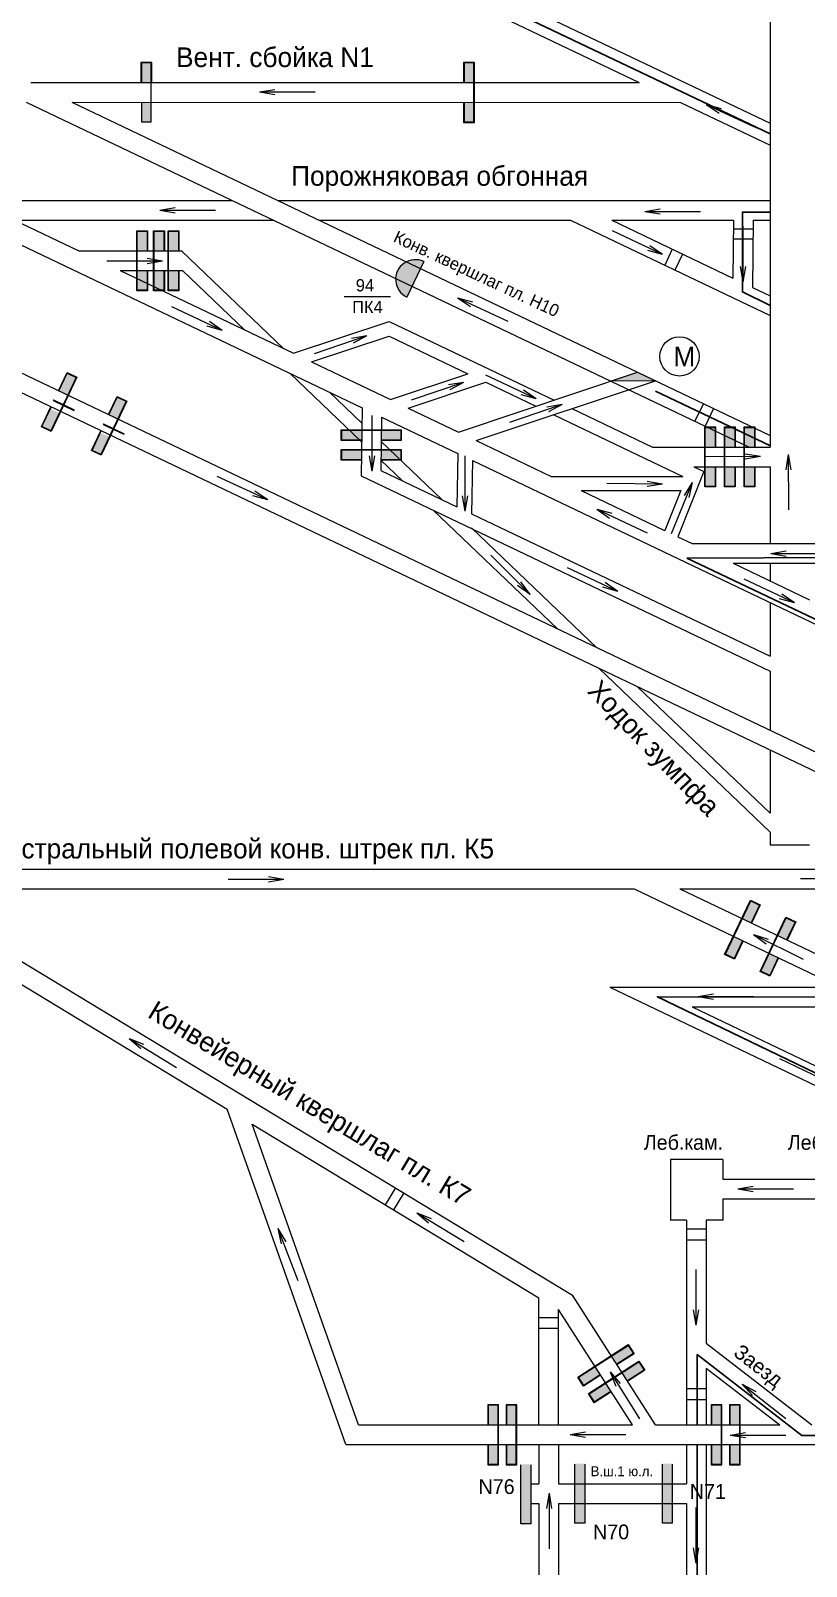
# Model space of a CAD drawing. Header units: millimetres. Extents: x -1405 to 845, y -941 to 518.
# Drawn here: x -703 to -545.2, y -334.1 to -21.8 of the extents above; entities that cross this region are included whole.
import ezdxf

# ---------------------------------------------------------------- set-up
doc = ezdxf.new("R2010")
doc.units = ezdxf.units.MM
for name, color, linetype in [('Датчики метана', 7, 'Continuous'), ('Двери', 7, 'Continuous'), ('Заслоны', 7, 'Continuous'), ('Маршруты слесарей', 7, 'Continuous'), ('Номера перемычек', 7, 'Continuous'), ('Перемычки', 7, 'Continuous'), ('Пожарные арки', 7, 'Continuous'), ('Струя', 7, 'Continuous')]:
    doc.layers.add(name, color=color, linetype=linetype)

msp = doc.modelspace()

# ---------------------------------------------------------------- hatches: boundary and pattern name
msp.add_hatch(color=256).paths.add_polyline_path([(-579.51, -91.21), (-584.97, -93.03), (-575.9, -92.93)])
at = {"layer": 'Двери'}
h = msp.add_hatch(color=256, dxfattribs=at)
h.paths.add_polyline_path([(-680.6, -32.3), (-680.6, -28.2), (-678.4, -28.2), (-678.4, -32.3), (-678.5, -32.3), (-678.5, -28.3), (-680.5, -28.3), (-680.5, -32.3)])
h.paths.add_polyline_path([(-678.5, -36.3), (-678.5, -32.3), (-678.4, -32.3), (-678.4, -36.3)])
h.paths.add_polyline_path([(-680.6, -40.4), (-680.6, -36.3), (-680.5, -36.3), (-680.5, -40.3), (-678.5, -40.3), (-678.5, -36.3), (-678.4, -36.3), (-678.4, -40.4)])
h = msp.add_hatch(color=3, dxfattribs=at)
h.paths.add_polyline_path([(-680.5, -28.3), (-678.5, -28.3), (-678.5, -32.3), (-680.5, -32.3)])
h.paths.add_polyline_path([(-678.5, -40.3), (-680.5, -40.3), (-680.5, -36.3), (-678.5, -36.3)])
h = msp.add_hatch(color=256, dxfattribs=at)
h.paths.add_polyline_path([(-614.93, -32.31), (-614.93, -28.21), (-612.73, -28.21), (-612.73, -32.31), (-612.83, -32.31), (-612.83, -28.31), (-614.83, -28.31), (-614.83, -32.31)])
h.paths.add_polyline_path([(-612.83, -36.31), (-612.83, -32.31), (-612.73, -32.31), (-612.73, -36.31)])
h.paths.add_polyline_path([(-614.93, -40.41), (-614.93, -36.31), (-614.83, -36.31), (-614.83, -40.31), (-612.83, -40.31), (-612.83, -36.31), (-612.73, -36.31), (-612.73, -40.41)])
h = msp.add_hatch(color=3, dxfattribs=at)
h.paths.add_polyline_path([(-614.83, -28.31), (-612.83, -28.31), (-612.83, -32.31), (-614.83, -32.31)])
h.paths.add_polyline_path([(-612.83, -40.31), (-614.83, -40.31), (-614.83, -36.31), (-612.83, -36.31)])
h = msp.add_hatch(color=256, dxfattribs=at)
h.paths.add_polyline_path([(-679.26, -66.53), (-679.26, -62.43), (-681.46, -62.43), (-681.46, -66.53), (-681.36, -66.53), (-681.36, -62.53), (-679.36, -62.53), (-679.36, -66.53)])
h.paths.add_polyline_path([(-681.36, -70.53), (-681.36, -66.53), (-681.46, -66.53), (-681.46, -70.53)])
h.paths.add_polyline_path([(-679.26, -74.63), (-679.26, -70.53), (-679.36, -70.53), (-679.36, -74.53), (-681.36, -74.53), (-681.36, -70.53), (-681.46, -70.53), (-681.46, -74.63)])
h = msp.add_hatch(color=256, dxfattribs=at)
h.paths.add_polyline_path([(-675.83, -66.53), (-675.83, -62.43), (-678.03, -62.43), (-678.03, -66.53), (-677.93, -66.53), (-677.93, -62.53), (-675.93, -62.53), (-675.93, -66.53)])
h.paths.add_polyline_path([(-677.93, -70.53), (-677.93, -66.53), (-678.03, -66.53), (-678.03, -70.53)])
h.paths.add_polyline_path([(-675.83, -74.63), (-675.83, -70.53), (-675.93, -70.53), (-675.93, -74.53), (-677.93, -74.53), (-677.93, -70.53), (-678.03, -70.53), (-678.03, -74.63)])
h = msp.add_hatch(color=256, dxfattribs=at)
h.paths.add_polyline_path([(-672.89, -66.53), (-672.89, -62.43), (-675.09, -62.43), (-675.09, -66.53), (-674.99, -66.53), (-674.99, -62.53), (-672.99, -62.53), (-672.99, -66.53)])
h.paths.add_polyline_path([(-674.99, -70.53), (-674.99, -66.53), (-675.09, -66.53), (-675.09, -70.53)])
h.paths.add_polyline_path([(-672.89, -74.63), (-672.89, -70.53), (-672.99, -70.53), (-672.99, -74.53), (-674.99, -74.53), (-674.99, -70.53), (-675.09, -70.53), (-675.09, -74.63)])
h = msp.add_hatch(color=3, dxfattribs=at)
h.paths.add_polyline_path([(-679.36, -62.53), (-681.36, -62.53), (-681.36, -66.53), (-679.36, -66.53)])
h.paths.add_polyline_path([(-681.36, -74.53), (-679.36, -74.53), (-679.36, -70.53), (-681.36, -70.53)])
h = msp.add_hatch(color=3, dxfattribs=at)
h.paths.add_polyline_path([(-675.93, -62.53), (-677.93, -62.53), (-677.93, -66.53), (-675.93, -66.53)])
h.paths.add_polyline_path([(-677.93, -74.53), (-675.93, -74.53), (-675.93, -70.53), (-677.93, -70.53)])
h = msp.add_hatch(color=3, dxfattribs=at)
h.paths.add_polyline_path([(-672.99, -62.53), (-674.99, -62.53), (-674.99, -66.53), (-672.99, -66.53)])
h.paths.add_polyline_path([(-674.99, -74.53), (-672.99, -74.53), (-672.99, -70.53), (-674.99, -70.53)])
h = msp.add_hatch(color=256, dxfattribs=at)
h.paths.add_polyline_path([(-699.11, -98.6), (-700.87, -102.3), (-698.88, -103.25), (-697.13, -99.54), (-697.22, -99.5), (-698.93, -103.11), (-700.74, -102.26), (-699.02, -98.64)])
h.paths.add_polyline_path([(-695.5, -95.89), (-697.22, -99.5), (-697.13, -99.54), (-695.41, -95.93)])
h.paths.add_polyline_path([(-695.64, -91.28), (-697.4, -94.99), (-697.31, -95.03), (-695.59, -91.42), (-693.79, -92.27), (-695.5, -95.89), (-695.41, -95.93), (-693.65, -92.23)])
h = msp.add_hatch(color=3, dxfattribs=at)
h.paths.add_polyline_path([(-700.74, -102.26), (-698.93, -103.11), (-697.22, -99.5), (-699.02, -98.64)])
h.paths.add_polyline_path([(-693.79, -92.27), (-695.59, -91.42), (-697.31, -95.03), (-695.5, -95.89)])
h = msp.add_hatch(color=256, dxfattribs=at)
h.paths.add_polyline_path([(-688.93, -103.45), (-690.69, -107.16), (-688.71, -108.1), (-686.95, -104.4), (-687.04, -104.35), (-688.75, -107.97), (-690.56, -107.11), (-688.84, -103.5)])
h.paths.add_polyline_path([(-685.32, -100.74), (-687.04, -104.35), (-686.95, -104.4), (-685.23, -100.78)])
h.paths.add_polyline_path([(-685.46, -96.14), (-687.22, -99.84), (-687.13, -99.88), (-685.41, -96.27), (-683.61, -97.13), (-685.32, -100.74), (-685.23, -100.78), (-683.47, -97.08)])
h = msp.add_hatch(color=3, dxfattribs=at)
h.paths.add_polyline_path([(-690.56, -107.11), (-688.75, -107.97), (-687.04, -104.35), (-688.84, -103.5)])
h.paths.add_polyline_path([(-683.61, -97.13), (-685.41, -96.27), (-687.13, -99.88), (-685.32, -100.74)])
h = msp.add_hatch(color=256, dxfattribs=at)
h.paths.add_polyline_path([(-631.73, -105.13), (-627.63, -105.13), (-627.63, -102.93), (-631.73, -102.93), (-631.73, -103.03), (-627.73, -103.03), (-627.73, -105.03), (-631.73, -105.03)])
h.paths.add_polyline_path([(-635.73, -103.03), (-631.73, -103.03), (-631.73, -102.93), (-635.73, -102.93)])
h.paths.add_polyline_path([(-639.83, -105.13), (-635.73, -105.13), (-635.73, -105.03), (-639.73, -105.03), (-639.73, -103.03), (-635.73, -103.03), (-635.73, -102.93), (-639.83, -102.93)])
h = msp.add_hatch(color=3, dxfattribs=at)
h.paths.add_polyline_path([(-627.73, -105.03), (-627.73, -103.03), (-631.73, -103.03), (-631.73, -105.03)])
h.paths.add_polyline_path([(-639.73, -103.03), (-639.73, -105.03), (-635.73, -105.03), (-635.73, -103.03)])
h = msp.add_hatch(color=256, dxfattribs=at)
h.paths.add_polyline_path([(-563.66, -106.45), (-563.66, -102.35), (-565.86, -102.35), (-565.86, -106.45), (-565.76, -106.45), (-565.76, -102.45), (-563.76, -102.45), (-563.76, -106.45)])
h.paths.add_polyline_path([(-565.76, -110.45), (-565.76, -106.45), (-565.86, -106.45), (-565.86, -110.45)])
h.paths.add_polyline_path([(-563.66, -114.55), (-563.66, -110.45), (-563.76, -110.45), (-563.76, -114.45), (-565.76, -114.45), (-565.76, -110.45), (-565.86, -110.45), (-565.86, -114.55)])
h = msp.add_hatch(color=3, dxfattribs=at)
h.paths.add_polyline_path([(-563.76, -102.45), (-565.76, -102.45), (-565.76, -106.45), (-563.76, -106.45)])
h.paths.add_polyline_path([(-565.76, -114.45), (-563.76, -114.45), (-563.76, -110.45), (-565.76, -110.45)])
h = msp.add_hatch(color=256, dxfattribs=at)
h.paths.add_polyline_path([(-559.66, -106.45), (-559.66, -102.35), (-561.86, -102.35), (-561.86, -106.45), (-561.76, -106.45), (-561.76, -102.45), (-559.76, -102.45), (-559.76, -106.45)])
h.paths.add_polyline_path([(-561.76, -110.45), (-561.76, -106.45), (-561.86, -106.45), (-561.86, -110.45)])
h.paths.add_polyline_path([(-559.66, -114.55), (-559.66, -110.45), (-559.76, -110.45), (-559.76, -114.45), (-561.76, -114.45), (-561.76, -110.45), (-561.86, -110.45), (-561.86, -114.55)])
h = msp.add_hatch(color=3, dxfattribs=at)
h.paths.add_polyline_path([(-559.76, -102.45), (-561.76, -102.45), (-561.76, -106.45), (-559.76, -106.45)])
h.paths.add_polyline_path([(-561.76, -114.45), (-559.76, -114.45), (-559.76, -110.45), (-561.76, -110.45)])
h = msp.add_hatch(color=256, dxfattribs=at)
h.paths.add_polyline_path([(-555.66, -106.45), (-555.66, -102.35), (-557.86, -102.35), (-557.86, -106.45), (-557.76, -106.45), (-557.76, -102.45), (-555.76, -102.45), (-555.76, -106.45)])
h.paths.add_polyline_path([(-557.76, -110.45), (-557.76, -106.45), (-557.86, -106.45), (-557.86, -110.45)])
h.paths.add_polyline_path([(-555.66, -114.55), (-555.66, -110.45), (-555.76, -110.45), (-555.76, -114.45), (-557.76, -114.45), (-557.76, -110.45), (-557.86, -110.45), (-557.86, -114.55)])
h = msp.add_hatch(color=3, dxfattribs=at)
h.paths.add_polyline_path([(-555.76, -102.45), (-557.76, -102.45), (-557.76, -106.45), (-555.76, -106.45)])
h.paths.add_polyline_path([(-557.76, -114.45), (-555.76, -114.45), (-555.76, -110.45), (-557.76, -110.45)])
h = msp.add_hatch(color=256, dxfattribs=at)
h.paths.add_polyline_path([(-631.73, -109.13), (-627.63, -109.13), (-627.63, -106.93), (-631.73, -106.93), (-631.73, -107.03), (-627.73, -107.03), (-627.73, -109.03), (-631.73, -109.03)])
h.paths.add_polyline_path([(-635.73, -107.03), (-631.73, -107.03), (-631.73, -106.93), (-635.73, -106.93)])
h.paths.add_polyline_path([(-639.83, -109.13), (-635.73, -109.13), (-635.73, -109.03), (-639.73, -109.03), (-639.73, -107.03), (-635.73, -107.03), (-635.73, -106.93), (-639.83, -106.93)])
h = msp.add_hatch(color=3, dxfattribs=at)
h.paths.add_polyline_path([(-627.73, -109.03), (-627.73, -107.03), (-631.73, -107.03), (-631.73, -109.03)])
h.paths.add_polyline_path([(-639.73, -107.03), (-639.73, -109.03), (-635.73, -109.03), (-635.73, -107.03)])
h = msp.add_hatch(color=256, dxfattribs=at)
h.paths.add_polyline_path([(-556.33, -203.26), (-554.56, -199.56), (-556.55, -198.61), (-558.31, -202.32), (-558.22, -202.36), (-556.5, -198.75), (-554.69, -199.61), (-556.42, -203.22)])
h.paths.add_polyline_path([(-559.94, -205.97), (-558.22, -202.36), (-558.31, -202.32), (-560.03, -205.93)])
h.paths.add_polyline_path([(-559.81, -210.57), (-558.05, -206.87), (-558.14, -206.83), (-559.86, -210.44), (-561.66, -209.58), (-559.94, -205.97), (-560.03, -205.93), (-561.8, -209.63)])
h = msp.add_hatch(color=3, dxfattribs=at)
h.paths.add_polyline_path([(-554.69, -199.61), (-556.5, -198.75), (-558.22, -202.36), (-556.42, -203.22)])
h.paths.add_polyline_path([(-561.66, -209.58), (-559.86, -210.44), (-558.14, -206.83), (-559.94, -205.97)])
h = msp.add_hatch(color=256, dxfattribs=at)
h.paths.add_polyline_path([(-549.1, -206.71), (-547.34, -203.01), (-549.33, -202.06), (-551.09, -205.76), (-551, -205.8), (-549.28, -202.19), (-547.47, -203.05), (-549.19, -206.66)])
h.paths.add_polyline_path([(-552.72, -209.41), (-551, -205.8), (-551.09, -205.76), (-552.81, -209.37)])
h.paths.add_polyline_path([(-552.59, -214.02), (-550.83, -210.32), (-550.92, -210.27), (-552.64, -213.88), (-554.44, -213.02), (-552.72, -209.41), (-552.81, -209.37), (-554.58, -213.07)])
h = msp.add_hatch(color=3, dxfattribs=at)
h.paths.add_polyline_path([(-547.47, -203.05), (-549.28, -202.19), (-551, -205.8), (-549.19, -206.66)])
h.paths.add_polyline_path([(-554.44, -213.02), (-552.64, -213.88), (-550.92, -210.27), (-552.72, -209.41)])
h = msp.add_hatch(color=256, dxfattribs=at)
h.paths.add_polyline_path([(-583.68, -293.04), (-580.23, -290.83), (-581.42, -288.98), (-584.87, -291.19), (-584.81, -291.27), (-581.45, -289.12), (-580.37, -290.8), (-583.74, -292.96)])
h.paths.add_polyline_path([(-588.18, -293.43), (-584.81, -291.27), (-584.87, -291.19), (-588.24, -293.35)])
h.paths.add_polyline_path([(-590.51, -297.41), (-587.05, -295.2), (-587.11, -295.11), (-590.48, -297.27), (-591.55, -295.59), (-588.18, -293.43), (-588.24, -293.35), (-591.69, -295.56)])
h = msp.add_hatch(color=3, dxfattribs=at)
h.paths.add_polyline_path([(-580.37, -290.8), (-581.45, -289.12), (-584.81, -291.27), (-583.74, -292.96)])
h.paths.add_polyline_path([(-591.55, -295.59), (-590.48, -297.27), (-587.11, -295.11), (-588.18, -293.43)])
h = msp.add_hatch(color=256, dxfattribs=at)
h.paths.add_polyline_path([(-581.53, -296.41), (-578.07, -294.2), (-579.26, -292.35), (-582.71, -294.56), (-582.66, -294.64), (-579.29, -292.49), (-578.21, -294.17), (-581.58, -296.33)])
h.paths.add_polyline_path([(-586.03, -296.8), (-582.66, -294.64), (-582.71, -294.56), (-586.08, -296.71)])
h.paths.add_polyline_path([(-588.35, -300.78), (-584.9, -298.57), (-584.95, -298.48), (-588.32, -300.64), (-589.4, -298.95), (-586.03, -296.8), (-586.08, -296.71), (-589.54, -298.92)])
h = msp.add_hatch(color=3, dxfattribs=at)
h.paths.add_polyline_path([(-578.21, -294.17), (-579.29, -292.49), (-582.66, -294.64), (-581.58, -296.33)])
h.paths.add_polyline_path([(-589.4, -298.95), (-588.32, -300.64), (-584.95, -298.48), (-586.03, -296.8)])
h = msp.add_hatch(color=256, dxfattribs=at)
h.paths.add_polyline_path([(-610.03, -305.31), (-610.03, -301.21), (-607.83, -301.21), (-607.83, -305.31), (-607.93, -305.31), (-607.93, -301.31), (-609.93, -301.31), (-609.93, -305.31)])
h.paths.add_polyline_path([(-607.93, -309.31), (-607.93, -305.31), (-607.83, -305.31), (-607.83, -309.31)])
h.paths.add_polyline_path([(-610.03, -313.41), (-610.03, -309.31), (-609.93, -309.31), (-609.93, -313.31), (-607.93, -313.31), (-607.93, -309.31), (-607.83, -309.31), (-607.83, -313.41)])
h = msp.add_hatch(color=3, dxfattribs=at)
h.paths.add_polyline_path([(-609.93, -301.31), (-607.93, -301.31), (-607.93, -305.31), (-609.93, -305.31)])
h.paths.add_polyline_path([(-607.93, -313.31), (-609.93, -313.31), (-609.93, -309.31), (-607.93, -309.31)])
h = msp.add_hatch(color=256, dxfattribs=at)
h.paths.add_polyline_path([(-606.3, -305.31), (-606.3, -301.21), (-604.1, -301.21), (-604.1, -305.31), (-604.2, -305.31), (-604.2, -301.31), (-606.2, -301.31), (-606.2, -305.31)])
h.paths.add_polyline_path([(-604.2, -309.31), (-604.2, -305.31), (-604.1, -305.31), (-604.1, -309.31)])
h.paths.add_polyline_path([(-606.3, -313.41), (-606.3, -309.31), (-606.2, -309.31), (-606.2, -313.31), (-604.2, -313.31), (-604.2, -309.31), (-604.1, -309.31), (-604.1, -313.41)])
h = msp.add_hatch(color=3, dxfattribs=at)
h.paths.add_polyline_path([(-606.2, -301.31), (-604.2, -301.31), (-604.2, -305.31), (-606.2, -305.31)])
h.paths.add_polyline_path([(-604.2, -313.31), (-606.2, -313.31), (-606.2, -309.31), (-604.2, -309.31)])
h = msp.add_hatch(color=256, dxfattribs=at)
h.paths.add_polyline_path([(-564.55, -305.31), (-564.55, -301.21), (-562.35, -301.21), (-562.35, -305.31), (-562.45, -305.31), (-562.45, -301.31), (-564.45, -301.31), (-564.45, -305.31)])
h.paths.add_polyline_path([(-562.45, -309.31), (-562.45, -305.31), (-562.35, -305.31), (-562.35, -309.31)])
h.paths.add_polyline_path([(-564.55, -313.41), (-564.55, -309.31), (-564.45, -309.31), (-564.45, -313.31), (-562.45, -313.31), (-562.45, -309.31), (-562.35, -309.31), (-562.35, -313.41)])
h = msp.add_hatch(color=3, dxfattribs=at)
h.paths.add_polyline_path([(-564.45, -301.31), (-562.45, -301.31), (-562.45, -305.31), (-564.45, -305.31)])
h.paths.add_polyline_path([(-562.45, -313.31), (-564.45, -313.31), (-564.45, -309.31), (-562.45, -309.31)])
h = msp.add_hatch(color=256, dxfattribs=at)
h.paths.add_polyline_path([(-560.82, -305.31), (-560.82, -301.21), (-558.62, -301.21), (-558.62, -305.31), (-558.72, -305.31), (-558.72, -301.31), (-560.72, -301.31), (-560.72, -305.31)])
h.paths.add_polyline_path([(-558.72, -309.31), (-558.72, -305.31), (-558.62, -305.31), (-558.62, -309.31)])
h.paths.add_polyline_path([(-560.82, -313.41), (-560.82, -309.31), (-560.72, -309.31), (-560.72, -313.31), (-558.72, -313.31), (-558.72, -309.31), (-558.62, -309.31), (-558.62, -313.41)])
h = msp.add_hatch(color=3, dxfattribs=at)
h.paths.add_polyline_path([(-560.72, -301.31), (-558.72, -301.31), (-558.72, -305.31), (-560.72, -305.31)])
h.paths.add_polyline_path([(-558.72, -313.31), (-560.72, -313.31), (-560.72, -309.31), (-558.72, -309.31)])
at = {"layer": 'Заслоны'}
h = msp.add_hatch(color=7, dxfattribs=at)
h.paths.add_polyline_path([(-623.05, -68.7, 0.267949), (-627.04, -69.02), (-623.91, -70.51)])
h.paths.add_polyline_path([(-623.91, -70.51), (-627.04, -69.02, 0.267949), (-628.76, -72.63), (-625.64, -74.12)])
h.paths.add_polyline_path([(-625.64, -74.12), (-628.76, -72.63, 0.267949), (-626.5, -75.93)])
at = {"layer": 'Перемычки'}
h = msp.add_hatch(color=256, dxfattribs=at)
h.paths.add_polyline_path([(-601.16, -325.52), (-601.16, -321.42), (-601.26, -321.42), (-601.26, -325.42), (-603.26, -325.42), (-603.26, -321.42), (-603.36, -321.42), (-603.36, -325.52)])
h.paths.add_polyline_path([(-601.26, -321.42), (-601.16, -321.42), (-601.16, -313.32), (-603.36, -313.32), (-603.36, -321.42), (-603.26, -321.42), (-603.26, -313.42), (-601.26, -313.42)])
h = msp.add_hatch(color=3, dxfattribs=at)
h.paths.add_polyline_path([(-603.26, -325.42), (-601.26, -325.42), (-601.26, -321.42), (-603.26, -321.42)])
h.paths.add_polyline_path([(-601.26, -317.42), (-603.26, -317.42), (-603.26, -321.42), (-601.26, -321.42)])
h.paths.add_polyline_path([(-601.26, -317.42), (-601.26, -313.42), (-603.26, -313.42), (-603.26, -317.42)])
h = msp.add_hatch(color=256, dxfattribs=at)
h.paths.add_polyline_path([(-590.17, -325.37), (-590.17, -321.27), (-590.27, -321.27), (-590.27, -325.27), (-592.27, -325.27), (-592.27, -321.27), (-592.37, -321.27), (-592.37, -325.37)])
h.paths.add_polyline_path([(-590.27, -321.27), (-590.17, -321.27), (-590.17, -313.17), (-592.37, -313.17), (-592.37, -321.27), (-592.27, -321.27), (-592.27, -313.27), (-590.27, -313.27)])
h = msp.add_hatch(color=3, dxfattribs=at)
h.paths.add_polyline_path([(-592.27, -325.27), (-590.27, -325.27), (-590.27, -321.27), (-592.27, -321.27)])
h.paths.add_polyline_path([(-590.27, -317.27), (-592.27, -317.27), (-592.27, -321.27), (-590.27, -321.27)])
h.paths.add_polyline_path([(-590.27, -317.27), (-590.27, -313.27), (-592.27, -313.27), (-592.27, -317.27)])
h = msp.add_hatch(color=256, dxfattribs=at)
h.paths.add_polyline_path([(-572.35, -325.37), (-572.35, -321.27), (-572.45, -321.27), (-572.45, -325.27), (-574.45, -325.27), (-574.45, -321.27), (-574.55, -321.27), (-574.55, -325.37)])
h.paths.add_polyline_path([(-572.45, -321.27), (-572.35, -321.27), (-572.35, -313.17), (-574.55, -313.17), (-574.55, -321.27), (-574.45, -321.27), (-574.45, -313.27), (-572.45, -313.27)])
h = msp.add_hatch(color=3, dxfattribs=at)
h.paths.add_polyline_path([(-574.45, -325.27), (-572.45, -325.27), (-572.45, -321.27), (-574.45, -321.27)])
h.paths.add_polyline_path([(-572.45, -317.27), (-574.45, -317.27), (-574.45, -321.27), (-572.45, -321.27)])
h.paths.add_polyline_path([(-572.45, -317.27), (-572.45, -313.27), (-574.45, -313.27), (-574.45, -317.27)])

# ---------------------------------------------------------------- linework, layer by layer
for p, q in [((-552.56, 287.32), (-552.56, -106.45)), ((-1038.61, 63.75), (-517.19, -184.93)), ((-710.58, 34.78), (-552.56, -40.58)), ((-612.76, -16.31), (-579.2, -32.31)), ((-703.04, -32.29), (-579.2, -32.31)), ((-820.49, -36.28), (-537.78, -171.11)), ((-703.94, -36.29), (-584.97, -93.03)), ((-694.65, -36.3), (-552.56, -104.06)), ((-694.56, -36.31), (-570.78, -36.33)), ((-570.78, -36.33), (-552.56, -45.01)), ((-724.01, -56.29), (-662, -56.3)), ((-724.01, -56.29), (-635.61, -98.45)), ((-652.7, -56.3), (-552.56, -56.31)), ((-706.33, -60.29), (-653.61, -60.3)), ((-706.33, -60.29), (-693.24, -66.54)), ((-644.31, -60.3), (-593.17, -60.31)), ((-593.17, -60.31), (-552.56, -79.67)), ((-584.78, -60.31), (-560.13, -72.07)), ((-584.78, -60.31), (-560.02, -60.31)), ((-560.02, -60.31), (-560.13, -72.07)), ((-556.02, -60.31), (-556.14, -73.97)), ((-556.02, -60.31), (-552.56, -60.31)), ((-693.24, -66.54), (-672.35, -66.54)), ((-651.5, -86.44), (-672.35, -66.54)), ((-684.86, -70.53), (-672.16, -70.53)), ((-684.86, -70.53), (-649.56, -87.37)), ((-659.49, -82.63), (-672.16, -70.53)), ((-556.14, -73.97), (-552.56, -75.67)), ((-649.56, -87.37), (-630.11, -80.87)), ((-630.11, -80.87), (-596.51, -96.89)), ((-645.86, -89.13), (-630.11, -83.87)), ((-630.11, -83.87), (-614.09, -91.51)), ((-645.86, -89.13), (-629.84, -96.78)), ((-635.71, -105.34), (-650.22, -91.49)), ((-629.84, -96.78), (-614.09, -91.51)), ((-626.19, -98.51), (-610.44, -93.25)), ((-615.96, -103.39), (-579.51, -91.21)), ((-612.35, -105.11), (-575.9, -92.93)), ((-610.44, -93.25), (-600.21, -98.13)), ((-575.9, -92.93), (-584.97, -93.03)), ((-584.97, -93.03), (-556.84, -106.45)), ((-584.97, -93.03), (-584.97, -93.03)), ((-584.97, -93.03), (-584.97, -93.03)), ((-635.66, -101.57), (-642.22, -95.3)), ((-635.61, -98.45), (-635.81, -112.27)), ((-626.19, -98.51), (-615.96, -103.39)), ((-596.6, -99.85), (-570.31, -112.39)), ((-592.91, -98.61), (-576.47, -106.45)), ((-631.65, -100.34), (-631.81, -111.18)), ((-631.65, -100.34), (-616.13, -107.74)), ((-619.38, -117.11), (-631.72, -105.32)), ((-612.35, -105.11), (-597.1, -112.39)), ((-627.37, -113.3), (-631.78, -109.09)), ((-616.13, -107.74), (-616.28, -118.59)), ((-613.15, -109.17), (-613.3, -120.01)), ((-613.15, -109.17), (-535.79, -146.06)), ((-576.47, -106.45), (-552.56, -106.45)), ((-635.81, -112.27), (-552.56, -151.98)), ((-631.81, -111.18), (-616.28, -118.59)), ((-597.1, -112.39), (-570.31, -112.39)), ((-566.02, -111.43), (-571.32, -124.68)), ((-568.09, -110.45), (-552.56, -110.45)), ((-568.09, -110.45), (-566.02, -111.43)), ((-552.56, -110.45), (-552.56, -126.06)), ((-591, -115.3), (-570.72, -115.3)), ((-591, -115.3), (-574.2, -123.31)), ((-570.72, -115.3), (-573.97, -123.42)), ((-595.81, -143.43), (-621.1, -119.29)), ((-613.3, -120.01), (-552.56, -148.98)), ((-587.82, -147.25), (-613.34, -122.87)), ((-574.2, -123.31), (-573.97, -123.42)), ((-571.32, -124.68), (-568.44, -126.06)), ((-568.44, -126.06), (-534.2, -126.06)), ((-560.05, -130.06), (-534.52, -130.06)), ((-560.05, -130.06), (-544.51, -137.47)), ((-552.56, -130.06), (-552.56, -133.63)), ((-552.56, -138.06), (-552.56, -148.98)), ((-552.56, -184.73), (-587.44, -151.43)), ((-552.56, -151.98), (-552.56, -164.06)), ((-552.56, -152.39), (-552.56, -164.06)), ((-552.56, -180.91), (-579.45, -155.24)), ((-552.56, -168.06), (-552.56, -180.91)), ((-552.56, -184.73), (-552.56, -187.31)), ((-552.56, -187.31), (-544.56, -187.31)), ((-713.9, -192.29), (-519.62, -192.29)), ((-713.9, -196.29), (-580.23, -196.29)), ((-580.23, -196.29), (-538.26, -216.31)), ((-570.94, -196.29), (-528.96, -216.31)), ((-570.94, -196.29), (-541.46, -196.29)), ((-715.79, -204.47), (-592.76, -278.91)), ((-718.8, -207.32), (-663.04, -241.06)), ((-585.17, -216.31), (-495.46, -259.09)), ((-585.17, -216.31), (-538.26, -216.31)), ((-568.39, -220.31), (-407.15, -220.31)), ((-568.39, -220.31), (-419.81, -291.17)), ((-638.92, -309.31), (-663.04, -241.06)), ((-636.34, -305.31), (-657.95, -244.14)), ((-657.95, -244.14), (-599.59, -279.45)), ((-572.8, -251.33), (-572.8, -263.72)), ((-562.16, -251.33), (-572.8, -251.33)), ((-562.16, -251.33), (-562.16, -255.31)), ((-562.16, -255.31), (-543.39, -255.31)), ((-562.12, -259.31), (-543.4, -259.31)), ((-562.12, -263.69), (-562.12, -259.31)), ((-569.59, -263.69), (-572.8, -263.69)), ((-569.59, -263.69), (-569.59, -305.31)), ((-565.59, -263.69), (-565.59, -288.7)), ((-562.12, -263.69), (-565.59, -263.69)), ((-599.59, -305.31), (-599.59, -279.45)), ((-575.87, -305.31), (-592.76, -278.91)), ((-580.59, -305.31), (-595.6, -281.86)), ((-595.6, -305.31), (-595.6, -281.86)), ((-595.59, -281.87), (-595.59, -281.87)), ((-565.59, -288.7), (-544.04, -305.31)), ((-565.59, -293.75), (-550.59, -305.31)), ((-565.59, -293.75), (-565.59, -305.31)), ((-636.34, -305.31), (-580.59, -305.31)), ((-575.87, -305.31), (-550.59, -305.31)), ((-565.59, -305.31), (-565.59, -305.31)), ((-638.92, -309.31), (-423.27, -309.31)), ((-599.59, -309.31), (-599.59, -317.27)), ((-595.59, -309.31), (-595.59, -317.27)), ((-569.59, -309.31), (-569.59, -317.27)), ((-565.59, -309.31), (-565.59, -345.31)), ((-601.09, -317.27), (-599.59, -317.27)), ((-595.59, -317.27), (-569.59, -317.27)), ((-601.09, -321.27), (-599.59, -321.27)), ((-599.59, -321.27), (-599.59, -345.4)), ((-595.59, -321.27), (-595.59, -345.31)), ((-595.59, -321.27), (-569.59, -321.27)), ((-569.59, -321.27), (-569.59, -345.31)), ((-569.59, -321.27), (-569.59, -345.31))]:
    msp.add_line(p, q)
at = {"layer": 'Датчики метана', "color": 7}
msp.add_circle((-571, -87.99), 4, dxfattribs=at)
at = {"layer": 'Двери'}
for p, q in [((-698.4, -96.85), (-698.46, -96.98)), ((-698.46, -96.98), (-694.24, -98.98)), ((-698.4, -96.85), (-694.18, -98.85)), ((-694.18, -98.85), (-694.24, -98.98)), ((-688.22, -101.7), (-688.28, -101.83)), ((-688.28, -101.83), (-684.06, -103.84)), ((-688.22, -101.7), (-684, -103.71)), ((-684, -103.71), (-684.06, -103.84))]:
    msp.add_line(p, q, dxfattribs=at)
for points in [[(-678.4, -32.29), (-678.4, -28.2), (-680.6, -28.2), (-680.6, -32.3)], [(-680.5, -36.3), (-680.5, -40.3), (-678.5, -40.3), (-678.5, -28.3), (-680.5, -28.3), (-680.5, -32.3)], [(-614.93, -36.31), (-614.93, -40.41), (-612.73, -40.41), (-612.73, -28.21), (-614.93, -28.21), (-614.93, -32.31)], [(-614.83, -36.31), (-614.83, -40.31), (-612.83, -40.31), (-612.83, -28.31), (-614.83, -28.31), (-614.83, -32.31)], [(-679.26, -70.53), (-679.26, -74.63), (-681.46, -74.63), (-681.46, -62.43), (-679.26, -62.43), (-679.26, -66.53)], [(-675.83, -70.53), (-675.83, -74.63), (-678.03, -74.63), (-678.03, -62.43), (-675.83, -62.43), (-675.83, -66.53)], [(-672.89, -70.53), (-672.89, -74.63), (-675.09, -74.63), (-675.09, -62.43), (-672.89, -62.43), (-672.89, -66.53)], [(-679.36, -70.53), (-679.36, -74.53), (-681.36, -74.53), (-681.36, -62.53), (-679.36, -62.53), (-679.36, -66.53)], [(-675.93, -70.53), (-675.93, -74.53), (-677.93, -74.53), (-677.93, -62.53), (-675.93, -62.53), (-675.93, -66.53)], [(-672.99, -70.53), (-672.99, -74.53), (-674.99, -74.53), (-674.99, -62.53), (-672.99, -62.53), (-672.99, -66.53)], [(-697.4, -94.99), (-695.64, -91.28), (-693.65, -92.23), (-698.88, -103.25), (-700.87, -102.3), (-698.95, -98.25)], [(-697.31, -95.03), (-695.59, -91.42), (-693.79, -92.27), (-698.93, -103.11), (-700.74, -102.26), (-698.85, -98.29)], [(-687.22, -99.84), (-685.46, -96.14), (-683.47, -97.08), (-688.71, -108.1), (-690.69, -107.16), (-688.77, -103.1)], [(-687.13, -99.88), (-685.41, -96.27), (-683.61, -97.13), (-688.75, -107.97), (-690.56, -107.11), (-688.68, -103.14)], [(-635.73, -105.13), (-639.83, -105.13), (-639.83, -102.93), (-627.63, -102.93), (-627.63, -105.13), (-631.73, -105.13)], [(-635.73, -105.03), (-639.73, -105.03), (-639.73, -103.03), (-627.73, -103.03), (-627.73, -105.03), (-631.73, -105.03)], [(-563.66, -110.45), (-563.66, -114.55), (-565.86, -114.55), (-565.86, -102.35), (-563.66, -102.35), (-563.66, -106.45)], [(-563.76, -110.45), (-563.76, -114.45), (-565.76, -114.45), (-565.76, -102.45), (-563.76, -102.45), (-563.76, -106.45)], [(-559.66, -110.45), (-559.66, -114.55), (-561.86, -114.55), (-561.86, -102.35), (-559.66, -102.35), (-559.66, -106.45)], [(-559.76, -110.45), (-559.76, -114.45), (-561.76, -114.45), (-561.76, -102.45), (-559.76, -102.45), (-559.76, -106.45)], [(-555.66, -110.45), (-555.66, -114.55), (-557.86, -114.55), (-557.86, -102.35), (-555.66, -102.35), (-555.66, -106.45)], [(-555.76, -110.45), (-555.76, -114.45), (-557.76, -114.45), (-557.76, -102.45), (-555.76, -102.45), (-555.76, -106.45)], [(-635.73, -109.13), (-639.83, -109.13), (-639.83, -106.93), (-627.63, -106.93), (-627.63, -109.13), (-631.73, -109.13)], [(-635.73, -109.03), (-639.73, -109.03), (-639.73, -107.03), (-627.73, -107.03), (-627.73, -109.03), (-631.73, -109.03)], [(-558.05, -206.87), (-559.81, -210.57), (-561.8, -209.63), (-556.55, -198.61), (-554.56, -199.56), (-556.33, -203.26)], [(-558.14, -206.83), (-559.86, -210.44), (-561.66, -209.58), (-556.5, -198.75), (-554.69, -199.61), (-556.42, -203.22)], [(-550.83, -210.32), (-552.59, -214.02), (-554.58, -213.07), (-549.33, -202.06), (-547.34, -203.01), (-549.1, -206.71)], [(-550.92, -210.27), (-552.64, -213.88), (-554.44, -213.02), (-549.28, -202.19), (-547.47, -203.05), (-549.19, -206.66)], [(-587.05, -295.2), (-590.51, -297.41), (-591.69, -295.56), (-581.42, -288.98), (-580.23, -290.83), (-583.68, -293.04)], [(-587.11, -295.11), (-590.48, -297.27), (-591.55, -295.59), (-581.45, -289.12), (-580.37, -290.8), (-583.74, -292.96)], [(-584.9, -298.57), (-588.35, -300.78), (-589.54, -298.92), (-579.26, -292.35), (-578.07, -294.2), (-581.53, -296.41)], [(-584.95, -298.48), (-588.32, -300.64), (-589.4, -298.95), (-579.29, -292.49), (-578.21, -294.17), (-581.58, -296.33)], [(-610.03, -309.31), (-610.03, -313.41), (-607.83, -313.41), (-607.83, -301.21), (-610.03, -301.21), (-610.03, -305.31)], [(-609.93, -309.31), (-609.93, -313.31), (-607.93, -313.31), (-607.93, -301.31), (-609.93, -301.31), (-609.93, -305.31)], [(-606.3, -309.31), (-606.3, -313.41), (-604.1, -313.41), (-604.1, -301.21), (-606.3, -301.21), (-606.3, -305.31)], [(-606.2, -309.31), (-606.2, -313.31), (-604.2, -313.31), (-604.2, -301.31), (-606.2, -301.31), (-606.2, -305.31)], [(-564.55, -309.31), (-564.55, -313.41), (-562.35, -313.41), (-562.35, -301.21), (-564.55, -301.21), (-564.55, -305.31)], [(-564.45, -309.31), (-564.45, -313.31), (-562.45, -313.31), (-562.45, -301.31), (-564.45, -301.31), (-564.45, -305.31)], [(-560.82, -309.31), (-560.82, -313.41), (-558.62, -313.41), (-558.62, -301.21), (-560.82, -301.21), (-560.82, -305.31)], [(-560.72, -309.31), (-560.72, -313.31), (-558.72, -313.31), (-558.72, -301.31), (-560.72, -301.31), (-560.72, -305.31)]]:
    msp.add_lwpolyline(points, dxfattribs=at)
at = {"layer": 'Заслоны', "color": 7}
for p, q in [((-623.05, -68.7), (-626.5, -75.93)), ((-639.22, -75.83), (-629.82, -75.83))]:
    msp.add_line(p, q, dxfattribs=at)
msp.add_arc((-624.77, -72.32), 4, 64.5025, 244.5025, dxfattribs=at)
at = {"layer": 'Маршруты слесарей', "color": 5, "lineweight": 30}
for p, q in [((-569.48, -129.01), (-534.42, -128.9)), ((-535.71, -145.09), (-569.48, -129.01))]:
    msp.add_line(p, q, dxfattribs=at)
for points in [[(-552.56, -42.75), (-707.48, 30.93)], [(-552.56, -77.65), (-558.2, -74.88), (-558.2, -58.66), (-552.56, -58.66)], [(-381.52, -218.53), (-575.5, -218.24), (-424.21, -291.1), (-417.97, -297.99), (-419.58, -303.84), (-425.74, -307.47), (-546.12, -307.47), (-567.41, -290.99), (-567.41, -305.31)], [(-567.41, -309.31), (-567.41, -387.11)]]:
    msp.add_lwpolyline(points, dxfattribs=at)
at = {"layer": 'Маршруты слесарей', "color": 3, "lineweight": 30}
msp.add_lwpolyline([(-552.45, -106.2), (-575.9, -95.07)], dxfattribs=at)
at = {"layer": 'Перемычки'}
for points in [[(-601.26, -313.42), (-601.26, -325.42), (-603.26, -325.42), (-603.26, -313.42)], [(-590.27, -313.27), (-590.27, -325.27), (-592.27, -325.27), (-592.27, -313.27)], [(-572.45, -313.27), (-572.45, -325.27), (-574.45, -325.27), (-574.45, -313.27)]]:
    msp.add_lwpolyline(points, dxfattribs=at)
at = {"layer": 'Пожарные арки', "color": 1}
for p, q in [((-560.04, -62.07), (-556.04, -62.07)), ((-560.05, -64.07), (-556.05, -64.07)), ((-572.45, -66.19), (-574.01, -69.45)), ((-570.39, -67.17), (-571.95, -70.43)), ((-566.13, -97.59), (-567.85, -101.2)), ((-564.07, -98.57), (-565.79, -102.18)), ((-628.81, -257.1), (-630.88, -260.52)), ((-627.1, -258.13), (-629.17, -261.55)), ((-569.59, -265.43), (-565.59, -265.43)), ((-569.59, -267.63), (-565.59, -267.63)), ((-599.59, -283.47), (-595.59, -283.47)), ((-599.59, -285.66), (-595.59, -285.66)), ((-569.59, -297.93), (-565.59, -297.93)), ((-569.59, -300.13), (-565.59, -300.13))]:
    msp.add_line(p, q, dxfattribs=at)
at = {"layer": 'Струя', "color": 1}
for p, q in [((-603.6, -18.48), (-593.35, -23.24)), ((-656.46, -34.2), (-653.34, -33.68)), ((-656.46, -34.2), (-653.34, -34.72)), ((-656.46, -34.2), (-645.15, -34.2)), ((-565.55, -36.74), (-562.94, -38.52)), ((-565.55, -36.74), (-562.51, -37.58)), ((-565.55, -36.74), (-555.29, -41.5)), ((-676.74, -58.26), (-673.63, -57.73)), ((-676.74, -58.26), (-665.43, -58.26)), ((-676.74, -58.26), (-673.63, -58.78)), ((-578.02, -58.51), (-574.9, -57.99)), ((-578.02, -58.51), (-566.71, -58.51)), ((-578.02, -58.51), (-574.9, -59.03)), ((-558.03, -72.83), (-558.03, -61.52)), ((-574.43, -67.29), (-584.66, -62.48)), ((-574.43, -67.29), (-577.03, -65.49)), ((-676.24, -68.63), (-687.54, -68.63)), ((-676.24, -68.63), (-679.35, -68.11)), ((-676.24, -68.63), (-679.35, -69.16)), ((-574.43, -67.29), (-577.47, -66.44)), ((-558.03, -72.83), (-558.55, -69.71)), ((-558.03, -72.83), (-557.51, -69.71)), ((-664.06, -82.7), (-674.29, -77.89)), ((-664.06, -82.7), (-666.66, -80.9)), ((-664.06, -82.7), (-667.1, -81.85)), ((-634.62, -83.83), (-645.32, -87.48)), ((-634.62, -83.83), (-637.74, -84.34)), ((-634.62, -83.83), (-637.4, -85.33)), ((-614.92, -93.28), (-625.63, -96.89)), ((-614.92, -93.28), (-618.03, -93.78)), ((-614.92, -93.28), (-617.7, -94.77)), ((-600.18, -96.64), (-610.41, -91.83)), ((-600.18, -96.64), (-603.22, -95.79)), ((-600.18, -96.64), (-602.77, -94.84)), ((-594.9, -97.78), (-605.6, -101.43)), ((-594.9, -97.78), (-598.01, -98.29)), ((-594.9, -97.78), (-597.67, -99.28)), ((-633.52, -111.33), (-633.52, -100.02)), ((-633.52, -111.33), (-634.05, -108.22)), ((-633.52, -111.33), (-633, -108.22)), ((-614.62, -119.49), (-614.62, -108.19)), ((-554.52, -108.38), (-565.83, -108.45)), ((-554.52, -108.38), (-557.64, -107.87)), ((-554.52, -108.38), (-557.63, -108.92)), ((-574.47, -113.97), (-585.77, -113.87)), ((-574.47, -113.97), (-577.59, -114.47)), ((-574.47, -113.97), (-577.58, -113.42)), ((-568.38, -113.63), (-572.7, -124.08)), ((-568.38, -113.63), (-570.05, -116.31)), ((-568.38, -113.63), (-569.09, -116.71)), ((-614.62, -119.49), (-615.15, -116.38)), ((-614.62, -119.49), (-614.1, -116.38)), ((-587.81, -119.05), (-585.22, -120.86)), ((-587.81, -119.05), (-577.6, -123.91)), ((-587.81, -119.05), (-584.77, -119.91)), ((-552.42, -128.09), (-549.3, -127.57)), ((-601.41, -136.42), (-609.42, -128.45)), ((-583.53, -135.79), (-593.76, -130.97)), ((-552.42, -128.09), (-541.11, -128.09)), ((-552.42, -128.09), (-549.3, -128.61)), ((-601.41, -136.42), (-603.25, -133.86)), ((-583.53, -135.79), (-586.13, -133.99)), ((-547.57, -138.12), (-557.8, -133.31)), ((-601.41, -136.42), (-603.98, -134.6)), ((-583.53, -135.79), (-586.57, -134.93)), ((-547.57, -138.12), (-550.61, -137.27)), ((-547.57, -138.12), (-550.16, -136.32)), ((-555.94, -205.59), (-545.8, -210.58)), ((-555.94, -205.59), (-553.38, -207.43)), ((-555.94, -205.59), (-552.92, -206.49)), ((-567.19, -218.18), (-564.07, -217.66)), ((-567.19, -218.18), (-555.88, -218.18)), ((-567.19, -218.18), (-564.07, -218.71)), ((-540.37, -235.75), (-550.56, -230.85)), ((-559.12, -257.28), (-556.01, -256.76)), ((-559.12, -257.28), (-556.01, -257.8)), ((-559.12, -257.28), (-547.82, -257.28)), ((-652.71, -265.38), (-651.1, -268.1)), ((-652.71, -265.38), (-648.66, -275.93)), ((-652.71, -265.38), (-652.08, -268.47)), ((-567.58, -285), (-567.58, -273.7)), ((-567.58, -285), (-568.11, -281.89)), ((-567.58, -285), (-567.06, -281.89)), ((-585.13, -294.49), (-579.12, -304.06)), ((-585.13, -294.49), (-583.92, -297.4)), ((-585.13, -294.49), (-583.04, -296.85)), ((-558.23, -297.01), (-555.47, -298.52)), ((-558.23, -297.01), (-556.11, -299.34)), ((-558.23, -297.01), (-549.35, -304)), ((-593.22, -307.25), (-590.11, -306.72)), ((-593.22, -307.25), (-581.91, -307.25)), ((-593.22, -307.25), (-590.11, -307.77)), ((-560.66, -307.37), (-557.55, -306.84)), ((-560.66, -307.37), (-549.35, -307.37)), ((-560.66, -307.37), (-557.55, -307.89)), ((-567.58, -333.42), (-567.58, -322.12)), ((-567.58, -333.42), (-568.11, -330.31)), ((-567.58, -333.42), (-567.06, -330.31))]:
    msp.add_line(p, q, dxfattribs=at)
at = {"layer": 'Струя', "color": 5}
for p, q in [((-616.16, -76.05), (-605.91, -80.81)), ((-616.16, -76.05), (-613.12, -76.89)), ((-616.16, -76.05), (-613.56, -77.84)), ((-548.86, -107.93), (-549.36, -111.04)), ((-548.86, -107.93), (-548.32, -111.04)), ((-548.86, -107.93), (-548.78, -119.23)), ((-654.8, -117.15), (-665.07, -112.43)), ((-654.8, -117.15), (-657.41, -115.38)), ((-654.8, -117.15), (-657.85, -116.33)), ((-651.52, -194.37), (-662.82, -194.39)), ((-651.52, -194.37), (-654.63, -193.85)), ((-651.52, -194.37), (-654.63, -194.9)), ((-535.05, -194.25), (-546.35, -194.27)), ((-683.02, -226.7), (-673.37, -232.59)), ((-683.02, -226.7), (-680.09, -227.87)), ((-683.02, -226.7), (-680.63, -228.76)), ((-624.44, -262.14), (-621.52, -263.31)), ((-624.44, -262.14), (-614.79, -268.03)), ((-624.44, -262.14), (-622.06, -264.2)), ((-597.55, -319.21), (-598.07, -322.32)), ((-597.55, -319.21), (-597.03, -322.32)), ((-597.55, -319.21), (-597.55, -330.51))]:
    msp.add_line(p, q, dxfattribs=at)

# ---------------------------------------------------------------- texts
for s, height, p in [('Вент. сбойка N1', 4, (-673.46, -29.15)), ('Порожняковая обгонная', 4, (-650.04, -53.29)), ('Магистральный полевой конв. штрек пл. К5', 4, (-717.29, -190.09)), ('Леб.кам.', 3, (-578.27, -249.35)), ('Леб.кам.', 3, (-548.97, -249.35))]:
    msp.add_text(s, height=height).set_placement(p)
for s, height, rotation, p in [('Конв. квершлаг пл. Н10', 2.5, 335, (-629.43, -64.58)), ('Ходок зумпфа', 4, 314, (-589.95, -156.24)), ('Конвейерный квершлаг пл. К7', 4, 329, (-679.48, -222.25)), ('Заезд', 3, 322.4569, (-560.22, -291.05))]:
    msp.add_text(s, height=height, rotation=rotation).set_placement(p)
at = {"layer": 'Датчики метана'}
msp.add_text('М', height=4, dxfattribs=at).set_placement((-572.24, -90.02))
at = {"layer": 'Заслоны', "color": 7}
for s, p in [('94', (-636.87, -74.78)), ('ПК4', (-637.61, -79.2))]:
    msp.add_text(s, height=2.5, dxfattribs=at).set_placement(p)
at = {"layer": 'Номера перемычек', "color": 7}
msp.add_text('В.ш.1 ю.л.', height=2, dxfattribs=at).set_placement((-589.06, -315.73))
at = {"layer": 'Номера перемычек'}
for s, p in [('N76', (-611.89, -319.35)), ('N71', (-568.9, -320.35)), ('N70', (-588.6, -328.56))]:
    msp.add_text(s, height=3, dxfattribs=at).set_placement(p)

doc.saveas('drawing.dxf')
